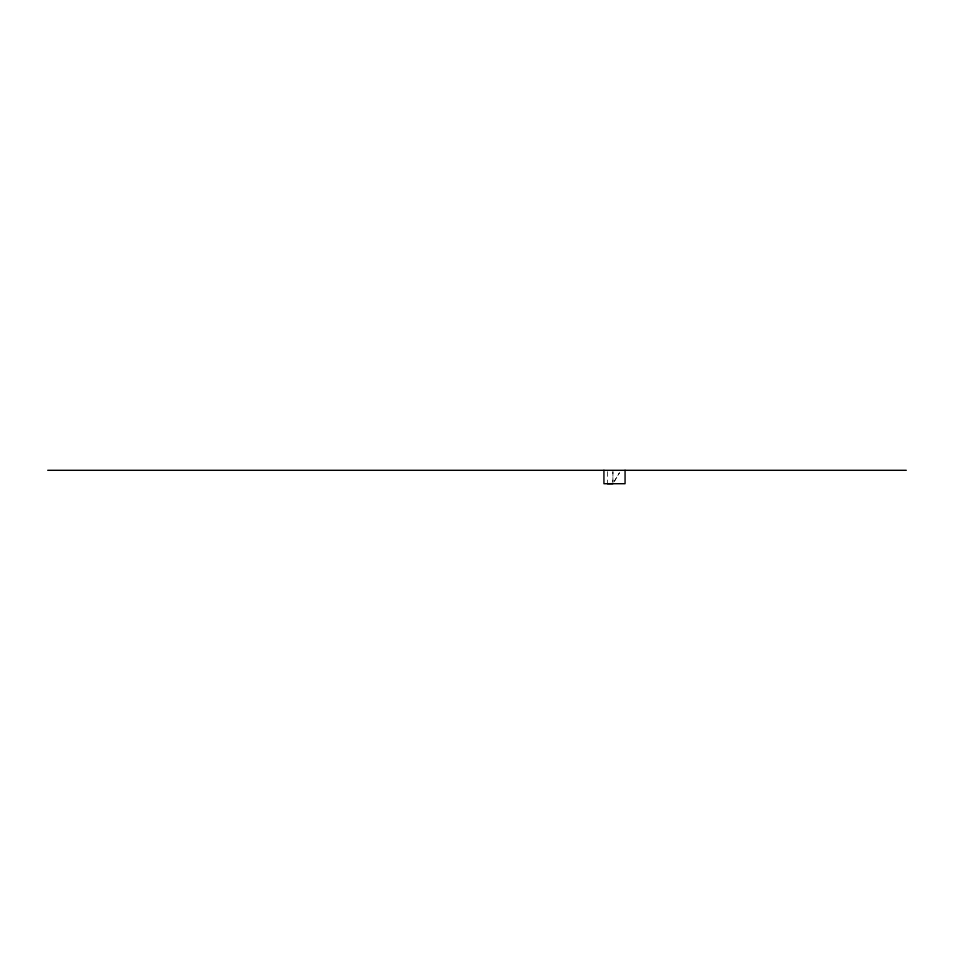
<?xml version="1.0" encoding="UTF-8"?>
<svg xmlns="http://www.w3.org/2000/svg" width="954" height="954" viewBox="0 0 954 954"><rect width="100%" height="100%" fill="white"/><g stroke="black" fill="none" stroke-linecap="round" stroke-linejoin="round"><path stroke-width="0.72" stroke-dasharray="4.77 3.58" d="M612.897 482.175L612.921 471.777M614.364 481.233L619.48 472.719L614.4 481.269M612.921 471.634L612.921 482.366M607.448 471.634L607.448 483.714"/><path stroke-width="1.43" d="M607.448 483.714L612.897 483.666M47.7 470.298L906.3 470.298M625.061 470.286L625.061 483.714L603.93 483.714L603.93 470.286"/></g></svg>
